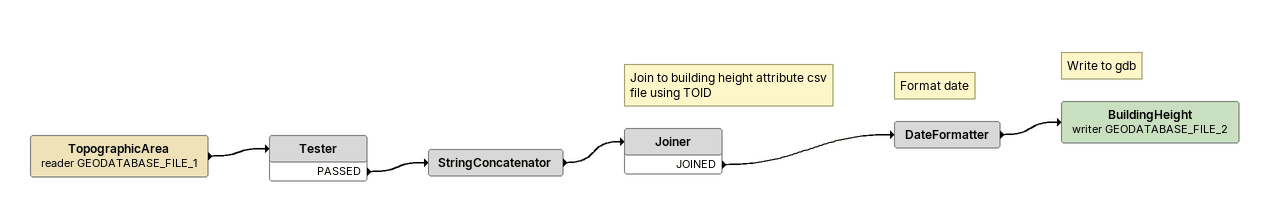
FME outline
TopographicArea (reader GEODATABASE_FILE_1)
    -> Tester
Tester
    PASSED -> StringConcatenator
StringConcatenator
    -> Joiner
Note: Join to building height attribute csv file using TOID
Joiner
    JOINED -> DateFormatter
Note: Format date
DateFormatter
    -> BuildingHeight (writer GEODATABASE_FILE_2)
Note: Write to gdb
BuildingHeight (writer GEODATABASE_FILE_2)
